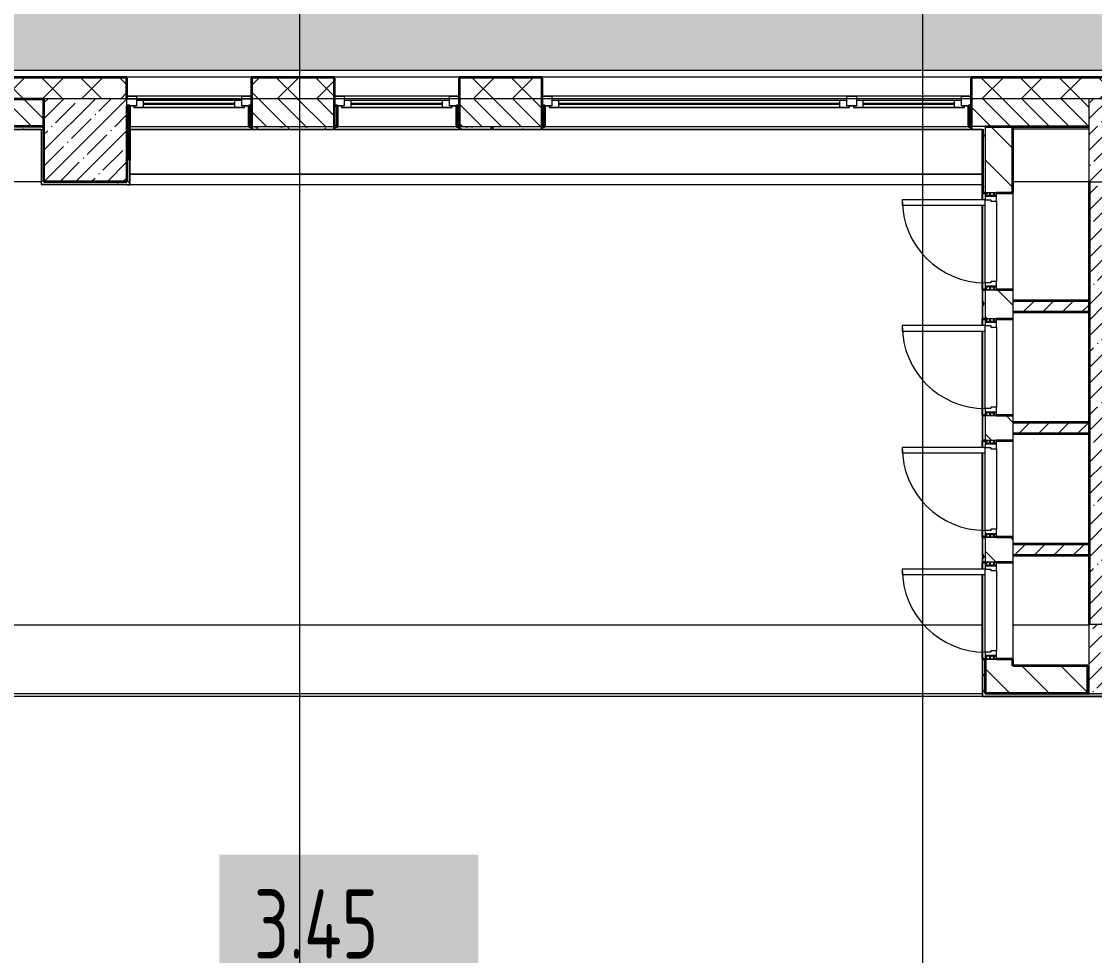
# Model space of a CAD drawing. Header units: millimetres. Extents: x 3914 to 443608, y -156176 to 78197.
# Drawn here: x 321417 to 329170, y -136970 to -130218 of the extents above; entities that cross this region are included whole.
import ezdxf

# ---------------------------------------------------------------- set-up
doc = ezdxf.new("R2010")
doc.units = ezdxf.units.MM
doc.linetypes.add('200_ШТРИХ__ш1_п0_6_', pattern=[160, 100, -60])
for name, color, linetype, lineweight in [('A-DETL-2', 7, 'Continuous', 5), ('A-DOOR-1', 7, 'Continuous', 5), ('A-DOOR-2', 7, '200_ШТРИХ__ш1_п0_6_', 5), ('A-DOOR-FRAM-2', 7, 'Continuous', 5), ('A-FLOR', 7, 'Continuous', 9), ('A-GLAZ', 7, 'Continuous', 9), ('A-GLAZ-1', 7, 'Continuous', 5), ('A-WALL', 7, 'Continuous', 5), ('A-WALL-1', 7, 'Continuous', 35), ('I-WALL', 7, 'Continuous', 5), ('S-COLS', 7, 'Continuous', 9), ('S-COLS-1', 7, 'Continuous', 5), ('Оси', 7, 'Continuous', 9)]:
    doc.layers.add(name, color=color, linetype=linetype, lineweight=lineweight)
for name, color, linetype, lineweight, true_color in [('A-DETL-GENF-3', 7, 'Continuous', 9, 0x696a6b), ('A-DOOR-FRAM-1', 7, 'Continuous', 5, 0xc0c0c0), ('A-WALL-FNSH-1', 9, 'Continuous', 5, 0x808080)]:
    doc.layers.add(name, color=color, linetype=linetype, lineweight=lineweight, true_color=true_color)
doc.styles.add('СПДС', font='ГОСТ тип А.ttf', dxfattribs={"width": 0.9})
pattern_1 = [(45, (315419.7, -145976.68), (-114.0493, 114.0493), []), (45, (315533.75, -145976.68), (-114.0493, 114.0493), [201.612, -40.322, 6.706, -33.617])]
pattern_2 = [(135, (315419.7, -145976.68), (-141.4214, -141.4214), [])]
pattern_3 = [(45, (315419.7, -145976.68), (-70.7107, 70.7107), [])]
pattern_4 = [(0, (315419.7, -145976.68), (243.84, 60.96), [20.117, -162.763, 20.117, -162.763, -975.36]), (0, (315419.7, -145976.68), (243.84, 60.96), [-365.76, 20.117, -345.643, 20.117, -162.763, -426.72]), (0, (315419.7, -145976.68), (243.84, 60.96), [-914.4, 20.117, -101.803, 20.117, -284.683]), (120, (315511.14, -145946.2), (-174.71291, 180.69163), [20.117, -162.763, 20.117, -162.763, -975.36]), (120, (315511.14, -145946.2), (-174.71291, 180.69163), [-365.76, 20.117, -345.643, 20.117, -162.763, -426.72]), (120, (315511.14, -145946.2), (-174.71291, 180.69163), [-914.4, 20.117, -101.803, 20.117, -284.683]), (240, (315541.62, -145824.28), (-69.12709, -241.65163), [20.117, -162.763, 20.117, -162.763, -975.36]), (240, (315541.62, -145824.28), (-69.12709, -241.65163), [-365.76, 20.117, -345.643, 20.117, -162.763, -426.72]), (240, (315541.62, -145824.28), (-69.12709, -241.65163), [-914.4, 20.117, -101.803, 20.117, -284.683])]

# ---------------------------------------------------------------- blocks, each defined once
blk = doc.blocks.new('BSC_Колонна _Прямоугольная - 600х600-V527-Объем проектирования 3 этажа')
at = {"layer": 'S-COLS-1'}
h = blk.add_hatch(dxfattribs=at)
h.set_pattern_fill('FP_25', color=256, style=0, pattern_type=2)
h.set_pattern_definition([(45, (-14010, -14900), (-114.0493, 114.0493), []), (45, (-13895.95, -14900), (-114.0493, 114.0493), [201.612, -40.322, 6.706, -33.617])])
h.paths.add_polyline_path([(-238.6, -300), (300, -300), (300, 300), (-300, 300), (-300, -300)])
for p, q in [((300, 300), (-300, 300)), ((-300, 300), (-300, -300)), ((300, -300), (300, 300)), ((-300, -300), (300, -300))]:
    blk.add_line(p, q, dxfattribs=at)
blk = doc.blocks.new('120_Окно_СКБ_2Ст - 120_Окно_СКБ_2Ст 3100х2500 _мал_створка слева_ 2-22446355-Объем проектирования 3 этажа')
at = {"layer": 'A-GLAZ'}
for p, q in [((-1550, -127), (-1550, -57)), ((-1550, -57), (-1480, -57)), ((-1480, -57), (-1480, -127)), ((650, -127), (650, -57)), ((650, -57), (720, -57)), ((720, -57), (720, -127)), ((1480, -127), (1480, -57)), ((1480, -57), (1550, -57)), ((1550, -57), (1550, -127)), ((-1480, -127), (-1550, -127)), ((-1480, -127), (-1500, -127)), ((-1500, -127), (-1500, -137)), ((-1500, -137), (670, -137)), ((670, -137), (-1500, -137)), ((650, -87), (-1480, -87)), ((-1480, -87), (-1480, -127)), ((-1430, -137), (-1430, -87)), ((600, -137), (600, -87)), ((650, -127), (650, -87)), ((720, -127), (650, -127)), ((670, -127), (650, -127)), ((670, -137), (670, -127)), ((720, -127), (700, -127)), ((700, -127), (700, -137)), ((700, -137), (1500, -137)), ((1500, -137), (700, -137)), ((1480, -87), (720, -87)), ((720, -87), (720, -127)), ((770, -137), (770, -87)), ((1430, -137), (1430, -87)), ((1480, -127), (1480, -87)), ((1550, -127), (1480, -127)), ((1500, -127), (1480, -127)), ((1500, -137), (1500, -127))]:
    blk.add_line(p, q, dxfattribs=at)
at = {"layer": 'A-GLAZ-1'}
for p, q in [((1550, -57), (-1550, -57)), ((-1530, -127), (-1500, -127)), ((-1430, -107), (600, -107)), ((600, -117), (-1430, -117)), ((670, -127), (700, -127)), ((770, -107), (1430, -107)), ((1430, -117), (770, -117)), ((1500, -127), (1530, -127))]:
    blk.add_line(p, q, dxfattribs=at)
blk = doc.blocks.new('BSC_Колонна _Прямоугольная - 500х500-V603-Объем проектирования 3 этажа')
at = {"layer": 'S-COLS-1'}
h = blk.add_hatch(dxfattribs=at)
h.set_pattern_fill('FP_139', color=256, style=0, pattern_type=2)
h.set_pattern_definition([(45, (-13960, -11150), (-114.0493, 114.0493), []), (45, (-13845.95, -11150), (-114.0493, 114.0493), [201.612, -40.322, 6.706, -33.617])])
h.paths.add_polyline_path([(-249.7, -250), (250, -250), (250, 250), (-250, 247.8), (-250, -250)])
for p, q in [((250, 250), (-250, 250)), ((-250, 250), (-250, -250)), ((250, -250), (250, 250)), ((-250, -250), (250, -250))]:
    blk.add_line(p, q, dxfattribs=at)
blk = doc.blocks.new('120_Окно_СКБ_1Ст - 120_Окно_СКБ_1Ст 900х2500_h_-20664874-Объем проектирования 3 этажа')
at = {"layer": 'A-GLAZ'}
for p, q in [((-450, -127), (-450, -57)), ((-450, -57), (-380, -57)), ((-380, -57), (-380, -127)), ((380, -127), (380, -57)), ((380, -57), (450, -57)), ((450, -57), (450, -127)), ((-380, -127), (-450, -127)), ((-380, -127), (-400, -127)), ((-400, -127), (-400, -137)), ((-400, -137), (400, -137)), ((400, -137), (-400, -137)), ((380, -87), (-380, -87)), ((-380, -87), (-380, -127)), ((-330, -137), (-330, -87)), ((330, -137), (330, -87)), ((380, -127), (380, -87)), ((450, -127), (380, -127)), ((400, -127), (380, -127)), ((400, -137), (400, -127))]:
    blk.add_line(p, q, dxfattribs=at)
at = {"layer": 'A-GLAZ-1'}
for p, q in [((450, -57), (-450, -57)), ((-430, -127), (-400, -127)), ((-330, -107), (330, -107)), ((330, -117), (-330, -117)), ((400, -127), (430, -127))]:
    blk.add_line(p, q, dxfattribs=at)
blk = doc.blocks.new('120_Окно_СКБ_1Ст - 120_Окно_СКБ_1Ст_900х2500_h_-V626-Объем проектирования 3 этажа')
at = {"layer": 'A-GLAZ'}
for p, q in [((-450, -127), (-450, -57)), ((-450, -57), (-380, -57)), ((-380, -57), (-380, -127)), ((380, -127), (380, -57)), ((380, -57), (450, -57)), ((450, -57), (450, -127)), ((-380, -127), (-450, -127)), ((-380, -127), (-400, -127)), ((-400, -127), (-400, -137)), ((-400, -137), (400, -137)), ((400, -137), (-400, -137)), ((380, -87), (-380, -87)), ((-380, -87), (-380, -127)), ((-330, -137), (-330, -87)), ((330, -137), (330, -87)), ((380, -127), (380, -87)), ((450, -127), (380, -127)), ((400, -127), (380, -127)), ((400, -137), (400, -127))]:
    blk.add_line(p, q, dxfattribs=at)
at = {"layer": 'A-GLAZ-1'}
for p, q in [((450, -57), (-450, -57)), ((-430, -127), (-400, -127)), ((-330, -107), (330, -107)), ((330, -117), (-330, -117)), ((400, -127), (430, -127))]:
    blk.add_line(p, q, dxfattribs=at)
blk = doc.blocks.new('Зашивка приборов отопления34 - Зашивка приборов отопления-33324488-Объем проектирования 3 этажа')
at = {"layer": 'A-WALL'}
for p, q in [((34187.8, 26888.4), (34187.8, 26567.4)), ((40348, 26888.4), (34187.8, 26888.4)), ((34187.8, 26567.4), (40348, 26567.4)), ((40348, 26567.4), (34187.8, 26567.4)), ((34187.8, 26567.4), (34187.8, 26492.4)), ((34187.8, 26492.4), (40348, 26492.4))]:
    blk.add_line(p, q, dxfattribs=at)

msp = doc.modelspace()

# ---------------------------------------------------------------- hatches: boundary and pattern name
at = {"layer": 'A-DETL-GENF-3'}
msp.add_hatch(color=256, dxfattribs=at).paths.add_polyline_path([(369438.8, -134076.7), (381579.7, -134076.7), (381579.7, -133676.7), (381939.3, -133676.7), (381939.3, -118636.6), (357339.3, -118636.6), (357339.3, -122096.6), (349339.3, -122096.6), (349339.3, -118576.6), (315199.7, -118576.6), (315199.7, -130569.4), (357799.7, -130569.4), (357799.7, -133676.7), (358199.7, -133676.7), (358199.7, -134076.7), (367329.7, -134076.7)])
at = {"layer": 'A-DOOR-2'}
h = msp.add_hatch(dxfattribs=at)
h.set_pattern_fill('FP_121', color=256, angle=90, style=0, pattern_type=2)
h.set_pattern_definition([(225, (328316.272, -129867.837), (14.14214, -14.14214), []), (315, (328316.272, -129867.837), (14.14214, 14.14214), [])])
h.paths.add_polyline_path([(328381, -131456.7), (328381, -131481.7), (328461, -131481.7), (328461, -131456.7), (328434.9, -131456.7)])
h = msp.add_hatch(dxfattribs=at)
h.set_pattern_fill('FP_121', color=256, angle=90, style=0, pattern_type=2)
h.set_pattern_definition([(225, (328316.272, -130777.768), (14.14214, -14.14214), []), (315, (328316.272, -130777.768), (14.14214, 14.14214), [])])
h.paths.add_polyline_path([(328381, -132366.7), (328381, -132391.7), (328461, -132391.7), (328461, -132366.7), (328434.9, -132366.7)])
h = msp.add_hatch(dxfattribs=at)
h.set_pattern_fill('FP_121', color=256, angle=90, style=0, pattern_type=2)
h.set_pattern_definition([(225, (328316.272, -131657.768), (14.14214, -14.14214), []), (315, (328316.272, -131657.768), (14.14214, 14.14214), [])])
h.paths.add_polyline_path([(328381, -133246.7), (328381, -133271.7), (328461, -133271.7), (328461, -133246.7), (328434.9, -133246.7)])
h = msp.add_hatch(dxfattribs=at)
h.set_pattern_fill('FP_121', color=256, angle=90, style=0, pattern_type=2)
h.set_pattern_definition([(225, (328316.272, -132537.768), (14.14214, -14.14214), []), (315, (328316.272, -132537.768), (14.14214, 14.14214), [])])
h.paths.add_polyline_path([(328381, -134126.7), (328381, -134151.7), (328461, -134151.7), (328461, -134126.7), (328434.9, -134126.7)])
at = {"layer": 'A-DOOR-FRAM-2'}
h = msp.add_hatch(dxfattribs=at)
h.set_pattern_fill('FP_122', color=256, angle=90, style=0, pattern_type=2)
h.set_pattern_definition([(135, (328316.272, -131990.632), (-14.1421, -14.1421), []), (225, (328316.272, -131990.632), (14.1421, -14.1421), [])])
h.paths.add_polyline_path([(328381, -132156.7), (328461, -132156.7), (328461, -132131.7), (328381, -132131.7)])
h = msp.add_hatch(dxfattribs=at)
h.set_pattern_fill('FP_122', color=256, angle=90, style=0, pattern_type=2)
h.set_pattern_definition([(135, (328316.272, -132900.563), (-14.1421, -14.1421), []), (225, (328316.272, -132900.563), (14.1421, -14.1421), [])])
h.paths.add_polyline_path([(328381, -133066.7), (328461, -133066.7), (328461, -133041.7), (328381, -133041.7)])
h = msp.add_hatch(dxfattribs=at)
h.set_pattern_fill('FP_122', color=256, angle=90, style=0, pattern_type=2)
h.set_pattern_definition([(135, (328316.272, -133780.563), (-14.1421, -14.1421), []), (225, (328316.272, -133780.563), (14.1421, -14.1421), [])])
h.paths.add_polyline_path([(328381, -133946.7), (328461, -133946.7), (328461, -133921.7), (328381, -133921.7)])
h = msp.add_hatch(dxfattribs=at)
h.set_pattern_fill('FP_122', color=256, angle=90, style=0, pattern_type=2)
h.set_pattern_definition([(135, (328316.272, -134660.563), (-14.1421, -14.1421), []), (225, (328316.272, -134660.563), (14.1421, -14.1421), [])])
h.paths.add_polyline_path([(328381, -134826.7), (328461, -134826.7), (328461, -134801.7), (328381, -134801.7)])
at = {"layer": 'A-WALL'}
h = msp.add_hatch(dxfattribs=at)
h.set_pattern_fill('FP_24', color=256, style=0, pattern_type=2)
h.set_pattern_definition([(45, (315419.7, -145976.68), (-141.4214, 141.4214), []), (135, (315419.7, -145976.68), (-141.4214, -141.4214), [])])
h.paths.add_polyline_path([(353927.5, -130776.7), (357579.7, -130776.7), (357579.7, -130626.7), (353229.7, -130626.7), (353229.7, -130776.7), (353689.7, -130776.7)])
h.paths.add_polyline_path([(329735, -130776.7), (347529.7, -130776.7), (347529.7, -130626.7), (341030, -130627.7), (341030, -130688.7), (341023, -130691.7), (339857, -130691.7), (339850, -130688.7), (339850, -130626.7), (335209.7, -130627.7), (335209.7, -130688.7), (335202.7, -130691.7), (334436.7, -130691.7), (334429.7, -130688.7), (334429.7, -130626.7), (330202.7, -130627.7), (330202.7, -130688.7), (330195.7, -130691.7), (330029.7, -130691.7), (330022.7, -130688.7), (330022.7, -130626.7), (328279.7, -130626.7), (328279.7, -130776.7), (329729.7, -130776.7)])
h.paths.add_polyline_path([(315309.7, -130776.7), (322179.7, -130776.7), (322179.7, -130626.7), (315459.7, -130626.7), (315459.7, -130683.7), (315309.7, -130683.7)])
h.paths.add_polyline_path([(349049.7, -130776.7), (349179.7, -130776.7), (349179.7, -130626.7), (349029.7, -130626.7), (349029.7, -130776.7)])
h.paths.add_polyline_path([(325179.7, -130776.7), (325179.7, -130626.7), (324579.7, -130626.7), (324579.7, -130776.7)])
h.paths.add_polyline_path([(350079.7, -130776.7), (350829.7, -130776.7), (350829.7, -130626.7), (350079.7, -130626.7)])
h.paths.add_polyline_path([(323679.7, -130776.7), (323679.7, -130626.7), (323079.7, -130626.7), (323079.7, -130776.7)])
h.paths.add_polyline_path([(348429.7, -130776.7), (348659.7, -130776.7), (348659.7, -130626.7), (348429.7, -130626.7), (348429.7, -130758.7)])
h = msp.add_hatch(dxfattribs=at)
h.set_pattern_fill('FP_2', color=256, style=0, pattern_type=2)
h.set_pattern_definition([(135, (315419.7, -145976.68), (-70.7107, -70.7107), [])])
h.paths.add_polyline_path([(320079.7, -130976.7), (321579.7, -130976.7), (321579.7, -130776.7), (320079.7, -130776.7), (320079.7, -130960.1)])
h.paths.add_polyline_path([(328430.8, -130976.7), (329129.7, -130976.7), (329129.7, -130776.7), (328279.7, -130776.7), (328279.7, -130976.7), (328381, -130976.7)])
h.paths.add_polyline_path([(325179.7, -130976.7), (325179.7, -130776.7), (324579.7, -130776.7), (324579.7, -130976.7), (324840, -130976.7)])
h.paths.add_polyline_path([(323079.7, -130976.7), (323679.7, -130976.7), (323679.7, -130776.7), (323079.7, -130776.7), (323079.7, -130968.7)])
at = {"layer": 'I-WALL'}
h = msp.add_hatch(dxfattribs=at)
h.set_pattern_fill('FP_191', color=256, style=0, pattern_type=2)
h.set_pattern_definition(pattern_4)
h.paths.add_polyline_path([(322199.7, -130976.7), (322199.7, -130828.7), (322179.7, -130828.7), (322179.7, -130976.7)])
h = msp.add_hatch(dxfattribs=at)
h.set_pattern_fill('FP_191', color=256, style=0, pattern_type=2)
h.set_pattern_definition(pattern_4)
h.paths.add_polyline_path([(323059.7, -130976.7), (323079.7, -130976.7), (323079.7, -130828.7), (323059.7, -130828.7), (323059.7, -130969.4)])
h = msp.add_hatch(dxfattribs=at)
h.set_pattern_fill('FP_191', color=256, style=0, pattern_type=2)
h.set_pattern_definition(pattern_4)
h.paths.add_polyline_path([(323679.7, -130976.7), (323699.7, -130976), (323699.7, -130828.7), (323679.7, -130828.7), (323679.7, -130960.1)])
h = msp.add_hatch(dxfattribs=at)
h.set_pattern_fill('FP_191', color=256, style=0, pattern_type=2)
h.set_pattern_definition(pattern_4)
h.paths.add_polyline_path([(324568.1, -130976.7), (324579.7, -130976.7), (324579.7, -130828.7), (324559.7, -130828.7), (324559.7, -130976.7)])
h = msp.add_hatch(dxfattribs=at)
h.set_pattern_fill('FP_191', color=256, style=0, pattern_type=2)
h.set_pattern_definition(pattern_4)
h.paths.add_polyline_path([(325179.7, -130976.7), (325199.7, -130976), (325199.7, -130828.7), (325179.7, -130828.7), (325179.7, -130960.1)])
h = msp.add_hatch(dxfattribs=at)
h.set_pattern_fill('FP_191', color=256, style=0, pattern_type=2)
h.set_pattern_definition(pattern_4)
h.paths.add_polyline_path([(321080.7, -130996.7), (321579.7, -130996.7), (321579.7, -130976.7), (321059.7, -130976.7), (321059.7, -130996.7), (321079.7, -130996.7)])
h = msp.add_hatch(dxfattribs=at)
h.set_pattern_fill('FP_191', color=256, style=0, pattern_type=2)
h.set_pattern_definition(pattern_4)
h.paths.add_polyline_path([(321576.7, -131396.7), (321579.7, -131396.7), (321579.7, -130996.7), (321559.7, -130997.7), (321559.7, -131396.7)])
h = msp.add_hatch(dxfattribs=at)
h.set_pattern_fill('FP_191', color=256, style=0, pattern_type=2)
h.set_pattern_definition(pattern_4)
h.paths.add_polyline_path([(322179.7, -131376.7), (322199.7, -131376), (322199.7, -130976.7), (322179.7, -130976.7), (322179.7, -131321.7)])
h = msp.add_hatch(dxfattribs=at)
h.set_pattern_fill('FP_191', color=256, style=0, pattern_type=2)
h.set_pattern_definition(pattern_4)
h.paths.add_polyline_path([(328361, -130996.7), (328360.9, -130976.7), (328279.7, -130976.7), (328279.7, -130996.7), (328360.9, -130996.7)])
h.paths.add_polyline_path([(323208.4, -130996.7), (323679.7, -130996.7), (323679.7, -130976.7), (323079.7, -130976.7), (323079.7, -130996.7)])
h.paths.add_polyline_path([(324579.7, -130996.7), (325179.7, -130996.7), (325179.7, -130976.7), (324579.7, -130976.7)])
h = msp.add_hatch(dxfattribs=at)
h.set_pattern_fill('FP_191', color=256, style=0, pattern_type=2)
h.set_pattern_definition(pattern_4)
h.paths.add_polyline_path([(328361, -135096.7), (328381, -135096.7), (328381, -134826.7), (328361, -134826.7), (328361, -135078.9)])
h.paths.add_polyline_path([(328381, -134126.7), (328381, -133946.7), (328361, -133946.7), (328361, -134126.7)])
h.paths.add_polyline_path([(328381, -133246.7), (328381, -133066.7), (328361, -133066.7), (328361, -133246.7)])
h.paths.add_polyline_path([(328361, -132366.7), (328381, -132366.7), (328381, -132156.7), (328361, -132156.7), (328361, -132316.7)])
h.paths.add_polyline_path([(328381, -131456.7), (328381, -130976.7), (328361, -131000.7), (328361, -131456.7)])
h.paths.add_polyline_path([(328361, -130996.7), (328381, -130976.7), (328361, -130976.7)])
h = msp.add_hatch(dxfattribs=at)
h.set_pattern_fill('FP_23', color=256, style=0, pattern_type=2)
h.set_pattern_definition(pattern_2)
h.paths.add_polyline_path([(328461, -134876.7), (328581, -134876.7), (328581, -134826.7), (328381, -134826.7), (328381, -134876.7)])
h.paths.add_polyline_path([(328461, -134126.7), (328581, -134126.7), (328581, -133946.7), (328381, -133946.7), (328381, -134126.7)])
h.paths.add_polyline_path([(328581, -133246.7), (328581, -133066.7), (328381, -133066.7), (328381, -133246.7), (328461, -133246.7)])
h.paths.add_polyline_path([(328581, -132366.7), (328581, -132156.7), (328381, -132156.7), (328381, -132366.7), (328461, -132366.7)])
h.paths.add_polyline_path([(328381, -131456.7), (328581, -131456.7), (328581, -130976.7), (328381, -130976.7), (328381, -131396.7)])
h = msp.add_hatch(dxfattribs=at)
h.set_pattern_fill('FP_191', color=256, style=0, pattern_type=2)
h.set_pattern_definition(pattern_4)
h.paths.add_polyline_path([(322179.7, -131396.7), (322199.7, -131396.7), (322199.7, -131376.7), (321579.7, -131376.7), (321579.7, -131396.7), (322120.6, -131396.7)])
h = msp.add_hatch(dxfattribs=at)
h.set_pattern_fill('FP_1', color=256, style=0, pattern_type=2)
h.set_pattern_definition(pattern_1)
h.paths.add_polyline_path([(329350.7, -134576.7), (329350.7, -131376.7), (329130.7, -131376.7), (329130.7, -134576.7), (329191.1, -134576.7)])
h = msp.add_hatch(dxfattribs=at)
h.set_pattern_fill('FP_22', color=256, style=0, pattern_type=2)
h.set_pattern_definition(pattern_3)
h.paths.add_polyline_path([(329096.2, -132316.7), (329130.7, -132316.7), (329130.7, -132236.7), (328581, -132236.7), (328581, -132316.7)])
h = msp.add_hatch(dxfattribs=at)
h.set_pattern_fill('FP_22', color=256, style=0, pattern_type=2)
h.set_pattern_definition(pattern_3)
h.paths.add_polyline_path([(329118, -133196.7), (329130.7, -133196.7), (329130.7, -133116.7), (328581, -133116.7), (328581, -133196.7), (328802.5, -133196.7)])
h = msp.add_hatch(dxfattribs=at)
h.set_pattern_fill('FP_22', color=256, style=0, pattern_type=2)
h.set_pattern_definition(pattern_3)
h.paths.add_polyline_path([(329130.7, -134076.7), (329130.7, -133996.7), (328581, -133996.7), (328581, -134076.7), (328978.7, -134076.7)])
h = msp.add_hatch(dxfattribs=at)
h.set_pattern_fill('FP_23', color=256, style=0, pattern_type=2)
h.set_pattern_definition(pattern_2)
h.paths.add_polyline_path([(329120.7, -135076.7), (329120.7, -134876.7), (328381, -134876.7), (328381, -135076.7), (328647.2, -135076.7)])
h = msp.add_hatch(dxfattribs=at)
h.set_pattern_fill('FP_191', color=256, style=0, pattern_type=2)
h.set_pattern_definition(pattern_4)
h.paths.add_polyline_path([(335350.5, -135096.7), (335649.7, -135096.7), (335649.7, -135076.7), (332359.7, -135076.7), (332359.7, -135084.7), (332329.7, -135085.8), (332329.7, -135096.7), (334630, -135096.7)])
h.paths.add_polyline_path([(329130, -135096.7), (329830.7, -135096.7), (329830.7, -135084.7), (329800.7, -135084.7), (329800.7, -135076.7), (328381, -135078.9), (328381, -135096.7), (328647.2, -135096.7)])
h.paths.add_polyline_path([(330780.7, -135096.7), (331379.7, -135096.7), (331379.7, -135084.7), (331349.7, -135084.7), (331349.7, -135076.7), (330810.7, -135076.7), (330810.7, -135084.7), (330780.7, -135084.7), (330780.7, -135090.1)])
at = {"layer": 'S-COLS-1'}
h = msp.add_hatch(dxfattribs=at)
h.set_pattern_fill('FP_1', color=256, style=0, pattern_type=2)
h.set_pattern_definition(pattern_1)
h.paths.add_polyline_path([(321579.7, -131376.7), (322179.7, -131376.7), (322179.7, -130776.7), (321579.7, -130776.7), (321579.7, -131113.4)])

# ---------------------------------------------------------------- linework, layer by layer
at = {"layer": 'A-DETL-2'}
msp.add_line((315199.7, -130569.4), (357799.7, -130569.4), dxfattribs=at)
at = {"layer": 'A-DOOR-1'}
for p, q in [((327781, -131506.7), (327781, -131546.7)), ((328381, -131506.7), (327781, -131506.7)), ((327781, -131546.7), (328381, -131546.7)), ((328381, -131546.7), (328381, -131506.7)), ((327781, -132416.7), (327781, -132456.7)), ((328381, -132416.7), (327781, -132416.7)), ((328381, -132456.7), (328381, -132416.7)), ((327781, -132456.7), (328381, -132456.7)), ((327781, -133296.7), (327781, -133336.7)), ((328381, -133296.7), (327781, -133296.7)), ((327781, -133336.7), (328381, -133336.7)), ((328381, -133336.7), (328381, -133296.7)), ((327781, -134176.7), (327781, -134216.7)), ((328381, -134176.7), (327781, -134176.7)), ((328381, -134216.7), (328381, -134176.7)), ((327781, -134216.7), (328381, -134216.7))]:
    msp.add_line(p, q, dxfattribs=at)
for centre in [(328381, -131506.7), (328381, -132416.7), (328381, -133296.7), (328381, -134176.7)]:
    msp.add_arc(centre, 600, 180, 270, dxfattribs=at)
at = {"layer": 'A-DOOR-FRAM-1'}
for p, q in [((328461, -131456.7), (328381, -131456.7)), ((328381, -131456.7), (328381, -131481.7)), ((328461, -131481.7), (328381, -131481.7)), ((328381, -131481.7), (328381, -131506.7)), ((328381, -131481.7), (328461, -131481.7)), ((328461, -131481.7), (328461, -131456.7)), ((328461, -131516.7), (328461, -131481.7)), ((328381, -131506.7), (328421, -131506.7)), ((328381, -132106.7), (328381, -131546.7)), ((328421, -131506.7), (328421, -131516.7)), ((328421, -131516.7), (328461, -131516.7)), ((328461, -131516.7), (328461, -132096.7)), ((328381, -132106.7), (328381, -132131.7)), ((328421, -132106.7), (328381, -132106.7)), ((328461, -132096.7), (328421, -132096.7)), ((328421, -132096.7), (328421, -132106.7)), ((328461, -132131.7), (328461, -132096.7)), ((328381, -132131.7), (328461, -132131.7)), ((328461, -132131.7), (328381, -132131.7)), ((328381, -132131.7), (328381, -132156.7)), ((328381, -132156.7), (328461, -132156.7)), ((328461, -132156.7), (328461, -132131.7)), ((328461, -132366.7), (328381, -132366.7)), ((328381, -132366.7), (328381, -132391.7)), ((328461, -132391.7), (328381, -132391.7)), ((328381, -132391.7), (328381, -132416.7)), ((328381, -132391.7), (328461, -132391.7)), ((328381, -132416.7), (328421, -132416.7)), ((328421, -132416.7), (328421, -132426.7)), ((328461, -132391.7), (328461, -132366.7)), ((328461, -132426.7), (328461, -132391.7)), ((328381, -133016.7), (328381, -132456.7)), ((328421, -132426.7), (328461, -132426.7)), ((328461, -132426.7), (328461, -133006.7)), ((328381, -133016.7), (328381, -133041.7)), ((328421, -133016.7), (328381, -133016.7)), ((328461, -133006.7), (328421, -133006.7)), ((328421, -133006.7), (328421, -133016.7)), ((328461, -133041.7), (328461, -133006.7)), ((328381, -133041.7), (328461, -133041.7)), ((328461, -133041.7), (328381, -133041.7)), ((328381, -133041.7), (328381, -133066.7)), ((328381, -133066.7), (328461, -133066.7)), ((328461, -133066.7), (328461, -133041.7)), ((328461, -133246.7), (328381, -133246.7)), ((328381, -133246.7), (328381, -133271.7)), ((328461, -133271.7), (328461, -133246.7)), ((328461, -133271.7), (328381, -133271.7)), ((328381, -133271.7), (328381, -133296.7)), ((328381, -133271.7), (328461, -133271.7)), ((328381, -133296.7), (328421, -133296.7)), ((328381, -133896.7), (328381, -133336.7)), ((328421, -133296.7), (328421, -133306.7)), ((328421, -133306.7), (328461, -133306.7)), ((328461, -133306.7), (328461, -133271.7)), ((328461, -133306.7), (328461, -133886.7)), ((328461, -133886.7), (328421, -133886.7)), ((328421, -133886.7), (328421, -133896.7)), ((328461, -133921.7), (328461, -133886.7)), ((328381, -133896.7), (328381, -133921.7)), ((328421, -133896.7), (328381, -133896.7)), ((328381, -133921.7), (328461, -133921.7)), ((328461, -133921.7), (328381, -133921.7)), ((328381, -133921.7), (328381, -133946.7)), ((328381, -133946.7), (328461, -133946.7)), ((328461, -133946.7), (328461, -133921.7)), ((328461, -134126.7), (328381, -134126.7)), ((328381, -134126.7), (328381, -134151.7)), ((328461, -134151.7), (328381, -134151.7)), ((328381, -134151.7), (328381, -134176.7)), ((328381, -134151.7), (328461, -134151.7)), ((328381, -134176.7), (328421, -134176.7)), ((328421, -134176.7), (328421, -134186.7)), ((328421, -134186.7), (328461, -134186.7)), ((328461, -134151.7), (328461, -134126.7)), ((328461, -134186.7), (328461, -134151.7)), ((328461, -134186.7), (328461, -134766.7)), ((328381, -134776.7), (328381, -134216.7)), ((328381, -134776.7), (328381, -134801.7)), ((328421, -134776.7), (328381, -134776.7)), ((328381, -134801.7), (328461, -134801.7)), ((328461, -134801.7), (328381, -134801.7)), ((328381, -134801.7), (328381, -134826.7)), ((328461, -134766.7), (328421, -134766.7)), ((328421, -134766.7), (328421, -134776.7)), ((328461, -134801.7), (328461, -134766.7)), ((328461, -134826.7), (328461, -134801.7)), ((328381, -134826.7), (328461, -134826.7))]:
    msp.add_line(p, q, dxfattribs=at)
at = {"layer": 'A-FLOR'}
for p, q in [((321080.7, -130997.7), (321559.7, -130997.7)), ((321559.7, -130997.7), (321559.7, -131396.7)), ((322199.7, -130996.7), (328360.9, -130996.7)), ((322199.7, -130996.7), (328360.9, -130996.7)), ((329129.7, -130996.7), (329129.7, -131376.7)), ((322199.7, -131396.7), (322199.7, -131223.4)), ((322199.7, -131321.7), (328360.9, -131321.7)), ((321559.7, -131376.7), (321080.7, -131376.7)), ((321559.7, -131396.7), (322199.7, -131396.7)), ((329129.7, -131376.7), (328581, -131376.7)), ((328361, -132013.4), (328361, -132416.7)), ((328361, -132456.7), (328361, -133066.6)), ((328361, -133066.7), (328361, -133296.7)), ((328361, -133336.7), (328361, -134176.7)), ((328361, -134216.7), (328361, -135096.7)), ((319479.7, -134578.9), (328361, -134578.9)), ((328581, -134578.9), (329129.7, -134578.9)), ((328381, -135096.7), (315829.7, -135096.7)), ((328361, -135078.9), (319479.7, -135078.9))]:
    msp.add_line(p, q, dxfattribs=at)
at = {"layer": 'A-WALL'}
for p, q in [((322179.7, -130623.7), (315459.7, -130623.7)), ((322179.7, -130626.7), (315459.7, -130626.7)), ((322179.7, -130618.7), (323079.7, -130618.7)), ((323679.7, -130623.7), (323079.7, -130623.7)), ((323679.7, -130626.7), (323079.7, -130626.7)), ((323679.7, -130618.7), (324579.7, -130618.7)), ((325179.7, -130623.7), (324579.7, -130623.7)), ((325179.7, -130626.7), (324579.7, -130626.7)), ((325179.7, -130618.7), (328279.7, -130618.7)), ((330021.9, -130623.7), (328279.7, -130623.7)), ((330023.1, -130626.7), (328279.7, -130626.7)), ((321579.7, -130776.7), (320079.7, -130776.7)), ((329129.7, -130776.7), (321579.7, -130776.7)), ((323679.7, -130776.7), (323079.7, -130776.7)), ((325179.7, -130776.7), (324579.7, -130776.7)), ((329129.7, -130776.7), (328279.7, -130776.7)), ((321079.7, -130996.7), (321559.7, -130996.7)), ((323079.7, -130976.7), (323679.7, -130976.7)), ((323079.7, -130996.7), (323679.7, -130996.7)), ((324579.7, -130976.7), (325179.7, -130976.7)), ((324579.7, -130996.7), (325179.7, -130996.7)), ((328381, -130976.7), (328279.7, -130976.7)), ((328279.7, -130996.7), (328361, -130996.7)), ((328361, -130996.7), (328360.9, -130996.7)), ((328381, -130976.7), (328381, -131456.7)), ((328381, -132156.7), (328381, -132366.7)), ((328581, -132156.7), (328581, -132366.7)), ((328381, -133066.7), (328381, -133246.7)), ((328581, -133066.7), (328581, -133246.7)), ((328381, -133946.7), (328381, -134126.7)), ((328581, -133946.7), (328581, -134126.7)), ((328360, -135096.7), (328360, -135097.7))]:
    msp.add_line(p, q, dxfattribs=at)
at = {"layer": 'A-WALL-1'}
for p, q in [((322179.7, -130776.7), (322179.7, -130626.7)), ((323079.7, -130626.7), (323079.7, -130996.7)), ((323679.7, -130996.7), (323679.7, -130626.7)), ((324579.7, -130626.7), (324579.7, -130996.7)), ((325179.7, -130996.7), (325179.7, -130626.7)), ((328279.7, -130626.7), (328279.7, -130996.7)), ((315809.7, -130776.7), (321579.7, -130776.7)), ((321579.7, -131376.7), (321579.7, -130776.7)), ((322179.7, -130828.7), (322179.7, -131376.7)), ((322199.7, -130828.7), (322179.7, -130828.7)), ((322199.7, -131223.4), (322199.7, -130828.7)), ((323059.7, -130828.7), (323059.7, -130976.7)), ((323079.7, -130828.7), (323059.7, -130828.7)), ((323699.7, -130828.7), (323679.7, -130828.7)), ((323699.7, -130976.7), (323699.7, -130828.7)), ((324559.7, -130828.7), (324559.7, -130976.7)), ((324579.7, -130828.7), (324559.7, -130828.7)), ((325199.7, -130828.7), (325179.7, -130828.7)), ((325199.7, -130976.7), (325199.7, -130828.7)), ((328279.7, -130828.7), (328259.7, -130828.7)), ((328259.7, -130828.7), (328259.7, -130976.7)), ((321579.7, -130976.7), (320079.7, -130976.7)), ((321559.7, -130996.7), (321559.7, -130997.7)), ((322199.7, -130976.7), (322179.7, -130976.7)), ((322179.7, -130976.7), (322199.7, -130976.7)), ((323059.7, -130976.7), (323079.7, -130976.7)), ((323679.7, -130976.7), (323699.7, -130976.7)), ((324559.7, -130976.7), (324579.7, -130976.7)), ((325179.7, -130976.7), (325199.7, -130976.7)), ((328259.7, -130976.7), (328279.7, -130976.7)), ((328361, -130996.7), (328361, -131456.7)), ((328381, -130976.7), (329129.7, -130976.7)), ((328581, -131456.7), (328581, -130976.7)), ((322179.7, -131376.7), (321579.7, -131376.7)), ((329130.7, -131376.7), (329130.7, -134576.7)), ((328361, -131456.7), (328381, -131456.7)), ((328461, -131456.7), (328581, -131456.7)), ((328381, -132156.7), (328361, -132156.7)), ((328581, -132156.7), (328461, -132156.7)), ((329130.7, -132236.7), (328581, -132236.7)), ((328581, -132316.7), (329130.7, -132316.7)), ((328361, -132366.7), (328381, -132366.7)), ((328461, -132366.7), (328581, -132366.7)), ((328381, -133066.7), (328361, -133066.7)), ((328581, -133066.7), (328461, -133066.7)), ((329130.7, -133116.7), (328581, -133116.7)), ((328361, -133246.7), (328381, -133246.7)), ((328461, -133246.7), (328581, -133246.7)), ((328581, -133196.7), (329130.7, -133196.7)), ((328381, -133946.7), (328361, -133946.7)), ((328581, -133946.7), (328461, -133946.7)), ((329130.7, -133996.7), (328581, -133996.7)), ((328581, -134076.7), (329130.7, -134076.7)), ((328361, -134126.7), (328381, -134126.7)), ((328461, -134126.7), (328581, -134126.7)), ((328381, -134826.7), (328361, -134826.7)), ((328381, -134826.7), (328381, -135076.7)), ((328581, -134826.7), (328461, -134826.7)), ((328581, -134876.7), (328581, -134826.7)), ((329120.7, -134876.7), (328581, -134876.7)), ((329120.7, -135076.7), (329120.7, -134876.7)), ((329129.7, -135076.7), (328381, -135076.7))]:
    msp.add_line(p, q, dxfattribs=at)
at = {"layer": 'A-WALL-FNSH-1'}
for p, q in [((322179.7, -130618.7), (315459.7, -130618.7)), ((322179.7, -130626.7), (322179.7, -130618.7)), ((323679.7, -130618.7), (323079.7, -130618.7)), ((323079.7, -130618.7), (323079.7, -130626.7)), ((323679.7, -130626.7), (323679.7, -130618.7)), ((325179.7, -130618.7), (324579.7, -130618.7)), ((324579.7, -130618.7), (324579.7, -130626.7)), ((325179.7, -130626.7), (325179.7, -130618.7)), ((329952.7, -130618.7), (328279.7, -130618.7)), ((328279.7, -130618.7), (328279.7, -130626.7)), ((322200.7, -130828.7), (322199.7, -130828.7)), ((322200.7, -130976.7), (322200.7, -130828.7)), ((323058.7, -130828.7), (323058.7, -130976.7)), ((323059.7, -130828.7), (323058.7, -130828.7)), ((323700.7, -130828.7), (323699.7, -130828.7)), ((323700.7, -130976.7), (323700.7, -130828.7)), ((324558.7, -130828.7), (324558.7, -130976.7)), ((324559.7, -130828.7), (324558.7, -130828.7)), ((325200.7, -130828.7), (325199.7, -130828.7)), ((325200.7, -130976.7), (325200.7, -130828.7)), ((328259.7, -130828.7), (328258.7, -130828.7)), ((328258.7, -130828.7), (328258.7, -130976.7)), ((321558.7, -130997.7), (321558.7, -131397.2)), ((322199.7, -130976.7), (322200.7, -130976.7)), ((323058.7, -130976.7), (323059.7, -130976.7)), ((323079.7, -130996.7), (323079.7, -130997.7)), ((323079.7, -130997.7), (323679.7, -130997.7)), ((323679.7, -130997.7), (323679.7, -130996.7)), ((323699.7, -130976.7), (323700.7, -130976.7)), ((324558.7, -130976.7), (324559.7, -130976.7)), ((324579.7, -130996.7), (324579.7, -130997.7)), ((324579.7, -130997.7), (325179.7, -130997.7)), ((325179.7, -130997.7), (325179.7, -130996.7)), ((325199.7, -130976.7), (325200.7, -130976.7)), ((328258.7, -130976.7), (328259.7, -130976.7)), ((328279.7, -130996.7), (328279.7, -130997.7)), ((328279.7, -130997.7), (328361, -130997.7)), ((328359, -130996.7), (328359, -131456.7)), ((328360, -131456.7), (328360, -130996.7)), ((322200.7, -131276.7), (322199.7, -131276.7)), ((322200.7, -131397.7), (322200.7, -131276.7)), ((321558.7, -131397.2), (322179.7, -131397.2)), ((322179.7, -131396.2), (321559.7, -131396.2)), ((322179.7, -131397.2), (322179.7, -131396.2)), ((322180.2, -131396.7), (322180.2, -131397.7)), ((322180.2, -131397.7), (322199.7, -131397.7)), ((328359, -131456.7), (328360, -131456.7)), ((328360, -132156.7), (328359, -132156.7)), ((328359, -132156.7), (328359, -132366.7)), ((328360, -132366.7), (328360, -132156.7)), ((328359, -132366.7), (328360, -132366.7)), ((328360, -133066.7), (328359, -133066.7)), ((328359, -133066.7), (328359, -133246.7)), ((328360, -133246.7), (328360, -133066.7)), ((328359, -133246.7), (328360, -133246.7)), ((328360, -133946.7), (328359, -133946.7)), ((328359, -133946.7), (328359, -134126.7)), ((328360, -134126.7), (328360, -133946.7)), ((328359, -134126.7), (328360, -134126.7)), ((328360, -134826.7), (328359, -134826.7)), ((328359, -134826.7), (328359, -135097.7)), ((328360, -135096.7), (328360, -134826.7)), ((328359, -135097.7), (329830.7, -135097.7)), ((329830.7, -135096.7), (328381, -135096.7))]:
    msp.add_line(p, q, dxfattribs=at)
at = {"layer": 'I-WALL'}
for p, q in [((322179.7, -130776.7), (323079.7, -130776.7)), ((322199.7, -130976.7), (323059.7, -130976.7)), ((323079.7, -130997.7), (322199.7, -130997.7)), ((324579.7, -130997.7), (323679.7, -130997.7)), ((323699.7, -130976.7), (324559.7, -130976.7)), ((328279.7, -130997.7), (325179.7, -130997.7)), ((325199.7, -130976.7), (328259.7, -130976.7)), ((329129.7, -130996.7), (328581, -130996.7)), ((322199.7, -131396.7), (322199.7, -131397.7)), ((328360.2, -131397.7), (322199.7, -131397.7)), ((328360.2, -131397.7), (328360.2, -131396.7)), ((328359, -131506.7), (328359, -131456.7)), ((328360, -131456.7), (328360, -131506.7)), ((328361, -131506.7), (328361, -131456.7)), ((328581, -131456.7), (328581, -132156.7)), ((328359, -132156.7), (328359, -131546.7)), ((328360, -131546.7), (328360, -132156.7)), ((328361, -132013.4), (328361, -131546.7)), ((328359, -132416.7), (328359, -132366.7)), ((328360, -132366.7), (328360, -132416.7)), ((328581, -132366.7), (328581, -133066.6)), ((328359, -133066.7), (328359, -132456.7)), ((328360, -132456.7), (328360, -133066.7)), ((328359, -133296.7), (328359, -133246.7)), ((328360, -133246.7), (328360, -133296.7)), ((328581, -133246.7), (328581, -133946.7)), ((328359, -133946.7), (328359, -133336.7)), ((328360, -133336.7), (328360, -133946.7)), ((328359, -134176.7), (328359, -134126.7)), ((328360, -134126.7), (328360, -134176.7)), ((328581, -134126.7), (328581, -134826.7)), ((328359, -134826.7), (328359, -134216.7)), ((328360, -134216.7), (328360, -134826.7))]:
    msp.add_line(p, q, dxfattribs=at)
at = {"layer": 'S-COLS'}
msp.add_line((321579.7, -130776.7), (321579.7, -130976.7), dxfattribs=at)
at = {"layer": 'S-COLS-1'}
for p, q in [((322179.7, -130776.7), (321579.7, -130776.7)), ((322179.7, -131376.7), (322179.7, -130776.7)), ((321579.7, -130976.7), (321579.7, -131376.7)), ((321579.7, -131376.7), (322179.7, -131376.7))]:
    msp.add_line(p, q, dxfattribs=at)
at = {"layer": 'Оси'}
for points in [[(323429.7, -147882.9), (323429.7, -142882.9), (323429.7, -123578.6), (323429.7, -118578.6)], [(327929.7, -147882.9), (327929.7, -142882.9), (327929.7, -123578.6), (327929.7, -118578.6)]]:
    msp.add_lwpolyline(points, dxfattribs=at)

# ---------------------------------------------------------------- block references
at = {"layer": 'A-GLAZ', "color": 3}
for name, p in [('120_Окно_СКБ_1Ст - 120_Окно_СКБ_1Ст_900х2500_h_-V626-Объем проектирования 3 этажа', (322629.7, -130701.7)), ('120_Окно_СКБ_1Ст - 120_Окно_СКБ_1Ст 900х2500_h_-20664874-Объем проектирования 3 этажа', (324129.7, -130701.7)), ('120_Окно_СКБ_2Ст - 120_Окно_СКБ_2Ст 3100х2500 _мал_створка слева_ 2-22446355-Объем проектирования 3 этажа', (326729.7, -130701.7))]:
    msp.add_blockref(name, p, dxfattribs=at)
at = {"layer": 'A-WALL'}
msp.add_blockref('Зашивка приборов отопления34 - Зашивка приборов отопления-33324488-Объем проектирования 3 этажа', (288012.9, -157889), dxfattribs=at)
at = {"layer": 'S-COLS'}
for name, p in [('BSC_Колонна _Прямоугольная - 600х600-V527-Объем проектирования 3 этажа', (329429.7, -131076.7)), ('BSC_Колонна _Прямоугольная - 500х500-V603-Объем проектирования 3 этажа', (329379.7, -134826.7))]:
    msp.add_blockref(name, p, dxfattribs=at)

# ---------------------------------------------------------------- texts
at = {"insert": (323096.7, -136491.6), "char_height": 500, "width": 1370.886, "attachment_point": 1, "style": 'СПДС', "bg_fill": 1, "box_fill_scale": 1.5, "bg_fill_color": 7, "bg_fill_true_color": 16777215, "bg_fill_transparency": 0}
msp.add_mtext('3.45', dxfattribs=at)

doc.saveas('drawing.dxf')
